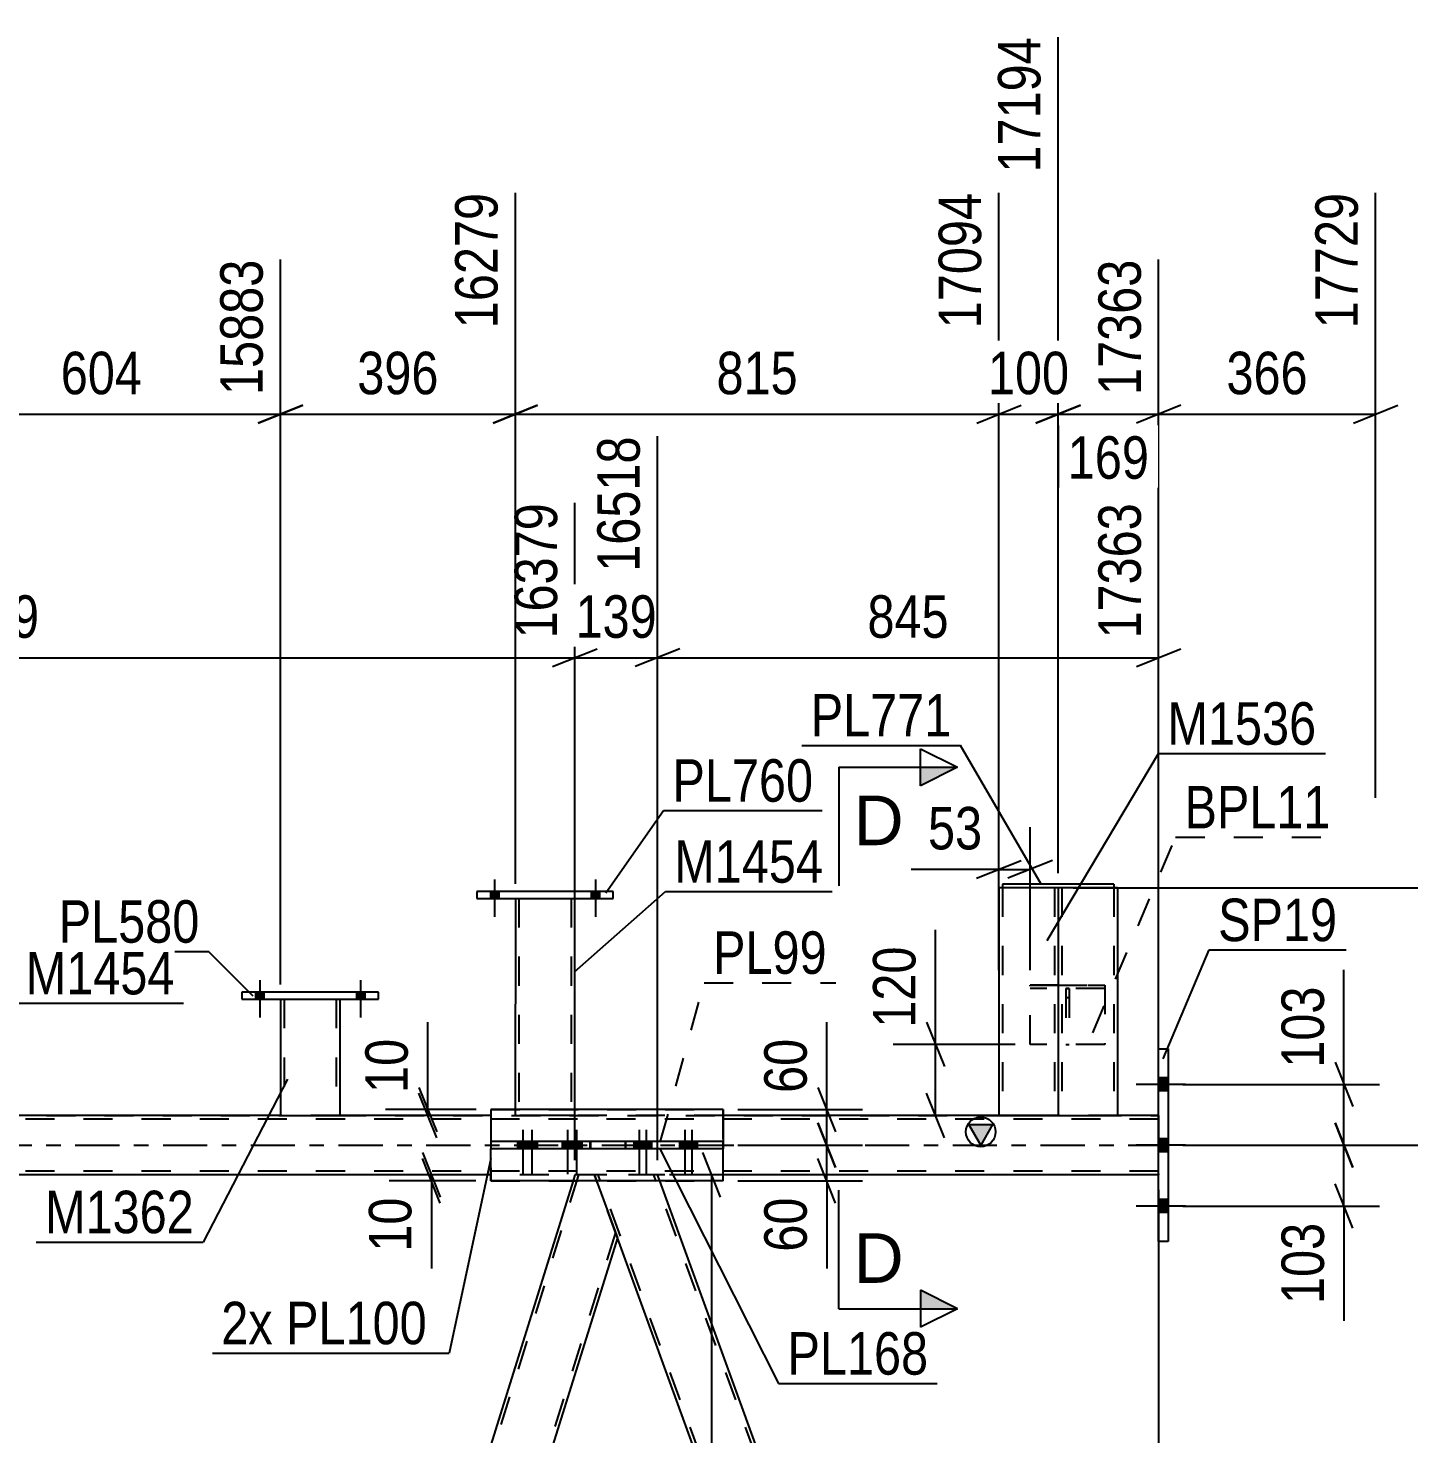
# Model space of a CAD drawing. Header units: millimetres. Extents: x -49 to 792, y -420 to 174.
# Drawn here: x 618.3 to 711.4, y -19.5 to 75.3 of the extents above; entities that cross this region are included whole.
import ezdxf

# ---------------------------------------------------------------- set-up
doc = ezdxf.new("R2010")
doc.units = ezdxf.units.MM
doc.linetypes.add('DXK_LINE_DOT2', pattern=[3.9198, 1.9599, -1.9599])
doc.linetypes.add('DXK_LINE_DOT3', pattern=[5.9187, 2.979, -0.9799, 0.9799, -0.9799])
doc.styles.add('Arial', font='ARIAL.TTF', dxfattribs={"height": 0.2})
doc.styles.add('Arial Narrow', font='ARIALN.TTF', dxfattribs={"height": 0.2})

# ---------------------------------------------------------------- blocks, each defined once
blk = doc.blocks.new('Bolt-122570535-5294 - 5158')
at = {"linetype": 'Continuous'}
for points in [[(633.627, 9.843), (634.187, 9.843), (634.187, 10.323), (633.627, 10.323)], [(633.627, 9.843), (634.187, 9.843), (634.187, 10.323), (633.627, 10.323)], [(640.427, 9.843), (640.987, 9.843), (640.987, 10.323), (640.427, 10.323)], [(640.427, 9.843), (640.987, 9.843), (640.987, 10.323), (640.427, 10.323)]]:
    blk.add_hatch(color=1, dxfattribs=at).paths.add_polyline_path(points)
at = {"color": 1, "linetype": 'Continuous'}
for p, q in [((633.907, 11.123), (633.907, 8.603)), ((633.907, 11.123), (633.907, 8.603)), ((640.707, 11.123), (640.707, 8.603)), ((640.707, 11.123), (640.707, 8.603)), ((633.627, 10.323), (633.627, 9.843)), ((633.627, 10.323), (633.627, 9.843)), ((634.187, 10.323), (634.187, 9.843)), ((634.187, 10.323), (634.187, 9.843)), ((640.427, 10.323), (640.427, 9.843)), ((640.427, 10.323), (640.427, 9.843)), ((640.987, 10.323), (640.987, 9.843)), ((640.987, 10.323), (640.987, 9.843))]:
    blk.add_line(p, q, dxfattribs=at)
blk = doc.blocks.new('Part-122570535-5587 - 5158')
at = {"color": 7, "linetype": 'DXK_LINE_DOT2'}
for p, q in [((649.495, 2.4), (649.495, -2.4)), ((649.495, 2.4), (665.15, 2.4)), ((665.15, 2.4), (665.15, -2.4)), ((649.495, -2.4), (665.15, -2.4))]:
    blk.add_line(p, q, dxfattribs=at)
blk = doc.blocks.new('Part-122570535-5224 - 5158')
at = {"color": 7, "linetype": 'DXK_LINE_DOT2'}
for p, q in [((660.737, -2), (656.48, -2)), ((658.027, -6.251), (656.48, -2)), ((701.14, -124), (656.735, -2)), ((704.886, -124), (660.481, -2)), ((660.882, -2.4), (660.737, -2))]:
    blk.add_line(p, q, dxfattribs=at)
at = {"color": 2, "linetype": 'Continuous'}
for p, q in [((705.141, -124), (660.882, -2.4)), ((700.884, -124), (658.027, -6.251))]:
    blk.add_line(p, q, dxfattribs=at)
blk = doc.blocks.new('Part-122570535-5422 - 5158')
at = {"color": 7, "linetype": 'DXK_LINE_DOT2'}
for p, q in [((665.15, 0.24), (649.495, 0.24)), ((649.495, 0.24), (649.495, -0.24)), ((656.209, 0.24), (656.209, -0.24)), ((658.579, -0.24), (658.579, 0.24)), ((665.15, 0.24), (665.15, -0.24)), ((665.15, -0.24), (649.495, -0.24))]:
    blk.add_line(p, q, dxfattribs=at)
blk = doc.blocks.new('Part-122570535-5282 - 5158')
at = {"color": 2, "linetype": 'Continuous'}
for p, q in [((694.537, -6.5), (694.537, 6.5)), ((694.537, 6.5), (695.177, 6.5)), ((695.177, 6.5), (695.177, -6.5)), ((695.177, -6.5), (694.537, -6.5))]:
    blk.add_line(p, q, dxfattribs=at)
blk = doc.blocks.new('Part-122570535-5318 - 5158')
at = {"color": 7, "linetype": 'DXK_LINE_DOT2'}
for p, q in [((655.413, -2), (618.595, -120.122)), ((655.162, -2), (655.037, -2.4)), ((656.48, -2), (655.162, -2)), ((656.48, -2), (656.625, -2.4)), ((657.892, -5.878), (621.073, -124))]:
    blk.add_line(p, q, dxfattribs=at)
at = {"color": 2, "linetype": 'Continuous'}
for p, q in [((655.037, -2.4), (618.879, -118.404)), ((656.625, -2.4), (658.027, -6.251)), ((658.027, -6.251), (623.069, -118.404))]:
    blk.add_line(p, q, dxfattribs=at)
blk = doc.blocks.new('Part-122570535-5368 - 5158')
at = {"linetype": 'Continuous'}
blk.add_hatch(color=2, dxfattribs=at).paths.add_polyline_path([(682.537, 0), (681.737, 1.4), (683.337, 1.4)])
at = {"color": 7, "linetype": 'DXK_LINE_DOT2'}
for p, q in [((51.151, 2), (694.537, 2)), ((639.307, 2), (635.307, 2)), ((665.158, 2), (649.489, 2)), ((687.758, 2), (687.278, 2)), ((691.761, 2), (687.761, 2)), ((694.537, 2), (694.537, -2)), ((694.537, 1.76), (0, 1.76)), ((694.537, -1.76), (0, -1.76)), ((665.158, -2), (144.357, -2))]:
    blk.add_line(p, q, dxfattribs=at)
at = {"color": 2, "linetype": 'Continuous'}
for p, q in [((635.307, 2), (615.143, 2)), ((649.489, 2), (639.307, 2)), ((687.278, 2), (665.158, 2)), ((687.761, 2), (687.758, 2)), ((694.537, 2), (691.761, 2)), ((682.537, 0), (681.737, 1.4)), ((681.737, 1.4), (683.337, 1.4)), ((683.337, 1.4), (682.537, 0)), ((649.489, -2), (578.797, -2)), ((694.537, -2), (665.158, -2))]:
    blk.add_line(p, q, dxfattribs=at)
at = {"color": 7, "linetype": 'DXK_LINE_DOT3'}
blk.add_line((0, 0), (694.537, 0), dxfattribs=at)
at = {"color": 2, "linetype": 'Continuous'}
blk.add_circle((682.537, 0.9), 1, dxfattribs=at)
blk = doc.blocks.new('Part-122570535-5782 - 5158')
at = {"color": 2, "linetype": 'Continuous'}
for p, q in [((648.547, 17.12), (648.547, 16.64)), ((657.747, 17.117), (648.547, 17.12)), ((657.747, 16.637), (657.747, 17.117)), ((648.547, 16.64), (657.747, 16.637))]:
    blk.add_line(p, q, dxfattribs=at)
blk = doc.blocks.new('Part-122570535-5443 - 5158')
at = {"color": 2, "linetype": 'Continuous'}
for p, q in [((665.158, 2.4), (649.489, 2.4)), ((649.489, 2.4), (649.489, 0.24)), ((665.158, 2.4), (665.158, 0.24)), ((649.489, -2.4), (649.489, -0.24)), ((665.158, -2.4), (665.158, -0.24)), ((665.158, -2.4), (649.489, -2.4))]:
    blk.add_line(p, q, dxfattribs=at)
at = {"color": 7, "linetype": 'DXK_LINE_DOT2'}
for p, q in [((649.489, 0.24), (649.489, -0.24)), ((665.158, 0.24), (665.158, -0.24))]:
    blk.add_line(p, q, dxfattribs=at)
blk = doc.blocks.new('Part-122570535-5448 - 5158')
at = {"color": 2, "linetype": 'Continuous'}
for p, q in [((665.158, 0.24), (649.489, 0.24)), ((649.489, 0.24), (649.489, -0.24)), ((656.198, -0.24), (656.198, 0.24)), ((658.591, -0.24), (658.591, 0.24)), ((665.158, -0.24), (665.158, 0.24)), ((665.158, -0.24), (649.489, -0.24))]:
    blk.add_line(p, q, dxfattribs=at)
blk = doc.blocks.new('Part-122570535-5464 - 5158')
at = {"color": 2, "linetype": 'Continuous'}
for p, q in [((683.762, 17.359), (683.758, 2.001)), ((687.688, 17.358), (683.762, 17.359)), ((687.762, 17.358), (687.758, 2)), ((683.758, 2.001), (687.758, 2))]:
    blk.add_line(p, q, dxfattribs=at)
at = {"color": 7, "linetype": 'DXK_LINE_DOT2'}
for p, q in [((684.002, 17.359), (683.998, 2.001)), ((687.504, 17.358), (687.522, 17.358)), ((687.522, 17.358), (687.518, 2)), ((687.726, 17.358), (687.688, 17.358)), ((687.726, 17.358), (687.688, 17.358)), ((687.762, 17.358), (687.726, 17.358)), ((687.726, 17.358), (687.762, 17.358)), ((687.5, 2), (687.462, 2)), ((687.5, 2), (687.462, 2)), ((687.518, 2), (687.5, 2)), ((687.5, 2), (687.518, 2))]:
    blk.add_line(p, q, dxfattribs=at)
blk = doc.blocks.new('Bolt-122570535-5499 - 5158')
at = {"linetype": 'Continuous'}
for points in [[(694.537, 4.54), (694.537, 3.66), (695.177, 3.66), (695.177, 4.54)], [(694.537, 4.54), (694.537, 3.66), (695.177, 3.66), (695.177, 4.54)], [(694.537, 4.54), (694.537, 3.66), (695.177, 3.66), (695.177, 4.54)], [(694.537, 0.44), (694.537, -0.44), (695.177, -0.44), (695.177, 0.44)], [(694.537, 0.44), (694.537, -0.44), (695.177, -0.44), (695.177, 0.44)], [(694.537, -3.66), (694.537, -4.54), (695.177, -4.54), (695.177, -3.66)], [(694.537, -3.66), (694.537, -4.54), (695.177, -4.54), (695.177, -3.66)], [(694.537, -3.66), (694.537, -4.54), (695.177, -4.54), (695.177, -3.66)]]:
    blk.add_hatch(color=1, dxfattribs=at).paths.add_polyline_path(points)
at = {"color": 1, "linetype": 'Continuous'}
for p, q in [((696.337, 4.1), (693.017, 4.1)), ((696.337, 4.1), (693.017, 4.1)), ((696.337, 4.1), (693.017, 4.1)), ((695.177, 4.54), (694.537, 4.54)), ((695.177, 4.54), (694.537, 4.54)), ((695.177, 4.54), (694.537, 4.54)), ((695.177, 3.66), (694.537, 3.66)), ((695.177, 3.66), (694.537, 3.66)), ((695.177, 3.66), (694.537, 3.66)), ((695.177, 0.44), (694.537, 0.44)), ((695.177, 0.44), (694.537, 0.44)), ((696.337, 0), (693.017, 0)), ((696.337, 0), (693.017, 0)), ((695.177, -0.44), (694.537, -0.44)), ((695.177, -0.44), (694.537, -0.44)), ((695.177, -3.66), (694.537, -3.66)), ((695.177, -3.66), (694.537, -3.66)), ((695.177, -3.66), (694.537, -3.66)), ((696.337, -4.1), (693.017, -4.1)), ((696.337, -4.1), (693.017, -4.1)), ((696.337, -4.1), (693.017, -4.1)), ((695.177, -4.54), (694.537, -4.54)), ((695.177, -4.54), (694.537, -4.54)), ((695.177, -4.54), (694.537, -4.54))]:
    blk.add_line(p, q, dxfattribs=at)
blk = doc.blocks.new('Part-122570535-5518 - 5158')
at = {"color": 2, "linetype": 'Continuous'}
for p, q in [((635.307, 9.843), (635.307, 2)), ((639.307, 9.843), (639.307, 2)), ((635.307, 2), (639.307, 2))]:
    blk.add_line(p, q, dxfattribs=at)
at = {"color": 7, "linetype": 'DXK_LINE_DOT2'}
for p, q in [((635.307, 9.843), (639.307, 9.843)), ((635.547, 9.843), (635.547, 2)), ((639.067, 9.843), (639.067, 2)), ((639.01, 2), (639.048, 2)), ((639.01, 2), (639.048, 2)), ((639.048, 2), (639.067, 2)), ((639.048, 2), (639.067, 2))]:
    blk.add_line(p, q, dxfattribs=at)
blk = doc.blocks.new('Part-122570535-5523 - 5158')
at = {"color": 2, "linetype": 'Continuous'}
for p, q in [((632.707, 10.323), (632.707, 9.843)), ((641.907, 10.323), (632.707, 10.323)), ((632.707, 9.843), (641.907, 9.843)), ((641.907, 9.843), (641.907, 10.323))]:
    blk.add_line(p, q, dxfattribs=at)
blk = doc.blocks.new('Bolt-122570535-5560 - 5158')
at = {"linetype": 'Continuous'}
for points in [[(649.467, 16.639), (650.027, 16.639), (650.027, 17.119), (649.467, 17.119)], [(649.467, 16.639), (650.027, 16.639), (650.027, 17.119), (649.467, 17.119)], [(656.267, 16.637), (656.827, 16.637), (656.827, 17.117), (656.267, 17.117)], [(656.267, 16.637), (656.827, 16.637), (656.827, 17.117), (656.267, 17.117)]]:
    blk.add_hatch(color=1, dxfattribs=at).paths.add_polyline_path(points)
at = {"color": 1, "linetype": 'Continuous'}
for p, q in [((649.467, 17.119), (649.467, 16.639)), ((649.467, 17.119), (649.467, 16.639)), ((649.748, 17.919), (649.747, 15.399)), ((649.748, 17.919), (649.747, 15.399)), ((650.027, 17.119), (650.027, 16.639)), ((650.027, 17.119), (650.027, 16.639)), ((656.267, 17.117), (656.267, 16.637)), ((656.267, 17.117), (656.267, 16.637)), ((656.548, 17.917), (656.547, 15.397)), ((656.548, 17.917), (656.547, 15.397)), ((656.827, 17.117), (656.827, 16.637)), ((656.827, 17.117), (656.827, 16.637))]:
    blk.add_line(p, q, dxfattribs=at)
blk = doc.blocks.new('Bolt-122570535-5582 - 5158')
at = {"color": 1, "linetype": 'DXK_LINE_DOT2'}
for p, q in [((651.659, 1.04), (651.659, -1.96)), ((652.261, 1.04), (652.261, -1.96)), ((654.675, 1.04), (654.675, -1.96)), ((655.277, 1.04), (655.277, -1.96)), ((651.299, 0.24), (651.299, -0.24)), ((651.901, 0.24), (651.901, -0.24)), ((652.019, 0.24), (652.019, -0.24)), ((652.621, 0.24), (652.621, -0.24)), ((654.315, 0.24), (654.315, -0.24)), ((654.917, 0.24), (654.917, -0.24)), ((655.035, 0.24), (655.035, -0.24)), ((655.637, 0.24), (655.637, -0.24))]:
    blk.add_line(p, q, dxfattribs=at)
blk = doc.blocks.new('Bolt-122570535-5605 - 5158')
at = {"color": 1, "linetype": 'DXK_LINE_DOT2'}
for p, q in [((659.496, 1.04), (659.496, -1.96)), ((659.959, 1.04), (659.959, -1.96)), ((662.588, 1.04), (662.588, -1.96)), ((663.051, 1.04), (663.051, -1.96)), ((659.136, 0.24), (659.136, -0.24)), ((659.599, 0.24), (659.599, -0.24)), ((659.856, 0.24), (659.856, -0.24)), ((660.319, 0.24), (660.319, -0.24)), ((662.228, 0.24), (662.228, -0.24)), ((662.691, 0.24), (662.691, -0.24)), ((662.948, 0.24), (662.948, -0.24)), ((663.411, 0.24), (663.411, -0.24))]:
    blk.add_line(p, q, dxfattribs=at)
blk = doc.blocks.new('Bolt-122570535-5638 - 5158')
at = {"linetype": 'Continuous'}
for points in [[(659.859, 0.24), (659.139, 0.24), (659.139, -0.24), (659.859, -0.24)], [(660.326, 0.24), (659.606, 0.24), (659.606, -0.24), (660.326, -0.24)], [(662.949, 0.24), (662.229, 0.24), (662.229, -0.24), (662.949, -0.24)], [(663.416, 0.24), (662.696, 0.24), (662.696, -0.24), (663.416, -0.24)]]:
    blk.add_hatch(color=1, dxfattribs=at).paths.add_polyline_path(points)
at = {"color": 1, "linetype": 'Continuous'}
for p, q in [((659.499, 1.04), (659.499, -1.96)), ((659.966, 1.04), (659.966, -1.96)), ((662.589, 1.04), (662.589, -1.96)), ((663.056, 1.04), (663.056, -1.96)), ((659.139, 0.24), (659.139, -0.24)), ((659.606, 0.24), (659.606, -0.24)), ((659.859, 0.24), (659.859, -0.24)), ((660.326, 0.24), (660.326, -0.24)), ((662.229, 0.24), (662.229, -0.24)), ((662.696, 0.24), (662.696, -0.24)), ((662.949, 0.24), (662.949, -0.24)), ((663.416, 0.24), (663.416, -0.24))]:
    blk.add_line(p, q, dxfattribs=at)
blk = doc.blocks.new('Bolt-122570535-5639 - 5158')
at = {"linetype": 'Continuous'}
for points in [[(652.015, 0.24), (651.295, 0.24), (651.295, -0.24), (652.015, -0.24)], [(652.622, 0.24), (651.902, 0.24), (651.902, -0.24), (652.622, -0.24)], [(655.028, 0.24), (654.308, 0.24), (654.308, -0.24), (655.028, -0.24)], [(655.635, 0.24), (654.915, 0.24), (654.915, -0.24), (655.635, -0.24)]]:
    blk.add_hatch(color=1, dxfattribs=at).paths.add_polyline_path(points)
at = {"color": 1, "linetype": 'Continuous'}
for p, q in [((651.655, 1.04), (651.655, -1.96)), ((652.262, 1.04), (652.262, -1.96)), ((654.668, 1.04), (654.668, -1.96)), ((655.275, 1.04), (655.275, -1.96)), ((651.295, 0.24), (651.295, -0.24)), ((651.902, 0.24), (651.902, -0.24)), ((652.015, 0.24), (652.015, -0.24)), ((652.622, 0.24), (652.622, -0.24)), ((654.308, 0.24), (654.308, -0.24)), ((654.915, 0.24), (654.915, -0.24)), ((655.028, 0.24), (655.028, -0.24)), ((655.635, 0.24), (655.635, -0.24))]:
    blk.add_line(p, q, dxfattribs=at)
blk = doc.blocks.new('Part-122570535-5777 - 5158')
at = {"color": 2, "linetype": 'Continuous'}
for p, q in [((651.147, 16.639), (651.143, 2.4)), ((655.147, 16.637), (655.143, 2.4))]:
    blk.add_line(p, q, dxfattribs=at)
at = {"color": 7, "linetype": 'DXK_LINE_DOT2'}
for p, q in [((651.147, 16.639), (655.147, 16.637)), ((651.387, 16.639), (651.383, 2)), ((654.907, 16.638), (654.903, 1.999)), ((651.143, 2.4), (651.143, 2)), ((655.143, 1.999), (651.143, 2)), ((655.143, 2.4), (655.143, 1.999))]:
    blk.add_line(p, q, dxfattribs=at)
blk = doc.blocks.new('Part-122570535-5801 - 5158')
at = {"color": 2, "linetype": 'Continuous'}
for p, q in [((684.003, 17.599), (684.002, 17.359)), ((691.524, 17.597), (684.003, 17.599)), ((687.836, 17.358), (687.688, 17.358)), ((691.524, 17.597), (691.524, 17.358))]:
    blk.add_line(p, q, dxfattribs=at)
at = {"color": 7, "linetype": 'DXK_LINE_DOT2'}
for p, q in [((687.688, 17.358), (684.002, 17.359)), ((691.524, 17.357), (687.836, 17.358)), ((691.524, 17.357), (691.524, 17.358)), ((691.524, 17.358), (691.524, 17.357))]:
    blk.add_line(p, q, dxfattribs=at)
blk = doc.blocks.new('Part-122570535-5806 - 5158')
at = {"color": 7, "linetype": 'DXK_LINE_DOT2'}
for p, q in [((687.76, 10.8), (685.867, 10.8)), ((685.867, 6.8), (685.867, 10.8)), ((685.867, 10.8), (690.907, 10.8)), ((690.907, 10.56), (685.867, 10.56)), ((690.907, 10.56), (685.867, 10.56)), ((687.761, 10.8), (690.907, 10.8)), ((690.907, 10.8), (690.907, 6.8)), ((690.907, 6.8), (685.867, 6.8))]:
    blk.add_line(p, q, dxfattribs=at)
at = {"color": 2, "linetype": 'Continuous'}
for p, q in [((687.761, 10.8), (687.76, 10.8)), ((687.761, 6.8), (687.759, 6.8))]:
    blk.add_line(p, q, dxfattribs=at)
blk = doc.blocks.new('Part-122570535-5809 - 5158')
at = {"color": 7, "linetype": 'DXK_LINE_DOT2'}
for p, q in [((688.266, 10.56), (688.506, 10.56)), ((688.266, 10.56), (688.266, 6.8)), ((688.506, 10.56), (688.266, 10.56)), ((688.506, 10.56), (688.506, 6.8)), ((688.266, 9.96), (688.506, 9.96)), ((688.266, 6.8), (688.506, 6.8))]:
    blk.add_line(p, q, dxfattribs=at)
blk = doc.blocks.new('Part-122570535-11719 - 5158')
at = {"color": 2, "linetype": 'Continuous'}
for p, q in [((687.761, 17.358), (687.761, 1.999)), ((691.761, 17.358), (687.836, 17.358)), ((691.761, 17.358), (691.761, 1.999)), ((687.761, 1.999), (691.761, 1.999))]:
    blk.add_line(p, q, dxfattribs=at)
at = {"color": 7, "linetype": 'DXK_LINE_DOT2'}
for p, q in [((687.798, 17.358), (687.761, 17.358)), ((687.761, 17.358), (687.798, 17.358)), ((687.836, 17.358), (687.798, 17.358)), ((687.798, 17.358), (687.836, 17.358)), ((688.001, 17.358), (688.001, 1.999)), ((691.503, 17.358), (691.521, 17.358)), ((691.521, 17.358), (691.521, 1.999)), ((691.503, 1.999), (691.465, 1.999)), ((691.503, 1.999), (691.465, 1.999)), ((691.521, 1.999), (691.503, 1.999)), ((691.503, 1.999), (691.521, 1.999))]:
    blk.add_line(p, q, dxfattribs=at)
blk = doc.blocks.new('StraightDimension-122570535-6577 - 5158')
at = {"color": 7, "linetype": 'Continuous'}
for p, q in [((575.602, -1), (575.602, 47.815)), ((655.162, -1), (655.162, 43.315)), ((577.102, 33.474), (574.102, 32.274)), ((653.662, 32.274), (656.662, 33.474)), ((575.602, 32.874), (655.162, 32.874))]:
    blk.add_line(p, q, dxfattribs=at)
at = {"color": 0}
blk.add_wipeout([(619.638, 33.624), (619.638, 37.824), (611.126, 37.824), (611.126, 33.624)], dxfattribs=at)
at = {"color": 3, "style": 'Arial Narrow'}
blk.add_text('1989', height=2.8633, dxfattribs=at).set_placement((611.726, 34.224))
at = {"color": 0, "linetype": 'Continuous'}
blk.add_wipeout([(654.562, 43.915), (650.362, 43.915), (650.362, 33.574), (654.562, 33.574)], dxfattribs=at)
at = {"color": 3, "linetype": 'Continuous', "style": 'Arial Narrow'}
blk.add_text('16379', height=2.8633, rotation=90.00021, dxfattribs=at).set_placement((653.962, 34.174))
blk = doc.blocks.new('StraightDimension-122570535-6371 - 5158')
at = {"color": 7, "linetype": 'Continuous'}
blk.add_line((688.762, 17.358), (758.667, 17.358), dxfattribs=at)
blk = doc.blocks.new('StraightDimension-122570535-39156 - 5158')
at = {"color": 7, "linetype": 'Continuous'}
for p, q in [((709.17, 23.417), (709.17, 64.239)), ((694.537, 3), (694.537, 59.739)), ((696.037, 49.899), (693.037, 48.699)), ((707.67, 48.699), (710.67, 49.899)), ((694.537, 49.299), (709.17, 49.299))]:
    blk.add_line(p, q, dxfattribs=at)
at = {"color": 0}
blk.add_wipeout([(705.195, 50.049), (705.195, 54.249), (698.511, 54.249), (698.511, 50.049)], dxfattribs=at)
at = {"color": 3, "style": 'Arial Narrow'}
blk.add_text('366', height=2.8633, dxfattribs=at).set_placement((699.111, 50.649))
at = {"color": 0, "linetype": 'Continuous'}
blk.add_wipeout([(708.57, 64.839), (704.37, 64.839), (704.37, 54.499), (708.57, 54.499)], dxfattribs=at)
at = {"color": 3, "linetype": 'Continuous', "style": 'Arial Narrow'}
blk.add_text('17729', height=2.8633, rotation=90.00021, dxfattribs=at).set_placement((707.97, 55.099))
blk = doc.blocks.new('StraightDimension-122570535-39157 - 5158')
at = {"color": 7, "linetype": 'Continuous'}
for p, q in [((687.763, 18.358), (687.763, 74.739)), ((694.537, 3), (694.537, 59.739)), ((686.263, 48.699), (689.263, 49.899)), ((696.037, 49.899), (693.037, 48.699)), ((687.763, 49.299), (694.537, 49.299))]:
    blk.add_line(p, q, dxfattribs=at)
at = {"color": 0, "linetype": 'Continuous'}
blk.add_wipeout([(693.937, 60.339), (689.737, 60.339), (689.737, 49.999), (693.937, 49.999)], dxfattribs=at)
at = {"color": 0}
blk.add_wipeout([(694.492, 44.349), (694.492, 48.549), (687.808, 48.549), (687.808, 44.349)], dxfattribs=at)
at = {"color": 3, "linetype": 'Continuous', "style": 'Arial Narrow'}
blk.add_text('17363', height=2.8633, rotation=90.00021, dxfattribs=at).set_placement((693.337, 50.599))
at = {"color": 3, "style": 'Arial Narrow'}
blk.add_text('169', height=2.8633, dxfattribs=at).set_placement((688.408, 44.949))
blk = doc.blocks.new('StraightDimension-122570535-6270 - 5158')
at = {"color": 7, "linetype": 'Continuous'}
for p, q in [((644.883, -0.5), (646.083, -3.5)), ((646.083, -3.9), (644.883, -0.9)), ((648.489, -2), (642.633, -2)), ((648.489, -2.4), (642.633, -2.4)), ((645.483, -2.4), (645.483, -2)), ((645.483, -2.4), (645.483, -8.306)), ((645.483, -2.4), (645.483, -8.306))]:
    blk.add_line(p, q, dxfattribs=at)
at = {"color": 0}
blk.add_wipeout([(644.733, -2.925), (640.533, -2.925), (640.533, -7.781), (644.733, -7.781)], dxfattribs=at)
at = {"color": 3, "style": 'Arial Narrow'}
blk.add_text('10', height=2.8633, rotation=90.00021, dxfattribs=at).set_placement((644.133, -7.181))
blk = doc.blocks.new('StraightDimension-122570535-6304 - 5158')
at = {"color": 7, "linetype": 'Continuous'}
for p, q in [((671.551, 1.5), (672.751, -1.5)), ((666.158, 0), (674.551, 0)), ((672.751, -3.9), (671.551, -0.9)), ((672.151, -2.4), (672.151, 0)), ((666.158, -2.4), (674.551, -2.4)), ((672.151, -2.4), (672.151, -8.306)), ((672.151, -2.4), (672.151, -8.306))]:
    blk.add_line(p, q, dxfattribs=at)
at = {"color": 0}
blk.add_wipeout([(671.401, -2.925), (667.201, -2.925), (667.201, -7.781), (671.401, -7.781)], dxfattribs=at)
at = {"color": 3, "style": 'Arial Narrow'}
blk.add_text('60', height=2.8633, rotation=90.00021, dxfattribs=at).set_placement((670.801, -7.181))
blk = doc.blocks.new('StraightDimension-122570535-34510 - 5158')
at = {"color": 7, "linetype": 'Continuous'}
for p, q in [((683.76, 11.801), (683.76, 21.45)), ((685.867, 11.8), (685.867, 21.45)), ((682.26, 18), (685.26, 19.2)), ((687.367, 19.2), (684.367, 18)), ((683.76, 18.6), (677.854, 18.6)), ((683.76, 18.6), (677.854, 18.6)), ((683.76, 18.6), (685.867, 18.6))]:
    blk.add_line(p, q, dxfattribs=at)
at = {"color": 0}
blk.add_wipeout([(683.235, 19.35), (683.235, 23.55), (678.379, 23.55), (678.379, 19.35)], dxfattribs=at)
at = {"color": 3, "style": 'Arial Narrow'}
blk.add_text('53', height=2.8633, dxfattribs=at).set_placement((678.979, 19.95))
blk = doc.blocks.new('StraightDimension-122570535-6794 - 5158')
at = {"color": 7, "linetype": 'Continuous'}
for p, q in [((664.993, -3.5), (663.793, -0.5)), ((671.674, -2), (661.543, -2)), ((664.393, -124), (664.393, -2))]:
    blk.add_line(p, q, dxfattribs=at)
blk = doc.blocks.new('StraightDimension-122570535-6596 - 5158')
at = {"color": 7, "linetype": 'Continuous'}
for p, q in [((660.737, -1), (660.737, 47.815)), ((655.162, -1), (655.162, 43.315)), ((653.662, 32.274), (656.662, 33.474)), ((662.237, 33.474), (659.237, 32.274)), ((655.162, 32.874), (660.737, 32.874))]:
    blk.add_line(p, q, dxfattribs=at)
at = {"color": 0}
blk.add_wipeout([(661.292, 33.624), (661.292, 37.824), (654.607, 37.824), (654.607, 33.624)], dxfattribs=at)
at = {"color": 3, "style": 'Arial Narrow'}
blk.add_text('139', height=2.8633, dxfattribs=at).set_placement((655.207, 34.224))
at = {"color": 0, "linetype": 'Continuous'}
blk.add_wipeout([(660.137, 48.415), (655.937, 48.415), (655.937, 38.074), (660.137, 38.074)], dxfattribs=at)
at = {"color": 3, "linetype": 'Continuous', "style": 'Arial Narrow'}
blk.add_text('16518', height=2.8633, rotation=90.00021, dxfattribs=at).set_placement((659.537, 38.674))
blk = doc.blocks.new('StraightDimension-122570535-6727 - 5158')
at = {"color": 7, "linetype": 'Continuous'}
for p, q in [((707.036, 4.1), (707.036, 11.834)), ((707.036, 4.1), (707.036, 11.834)), ((706.436, 5.6), (707.636, 2.6)), ((696.177, 4.1), (709.436, 4.1)), ((707.036, 0), (707.036, 4.1)), ((707.636, -1.5), (706.436, 1.5)), ((696.177, 0), (709.436, 0))]:
    blk.add_line(p, q, dxfattribs=at)
at = {"color": 0}
blk.add_wipeout([(706.286, 11.309), (702.086, 11.309), (702.086, 4.625), (706.286, 4.625)], dxfattribs=at)
at = {"color": 3, "style": 'Arial Narrow'}
blk.add_text('103', height=2.8633, rotation=90.00021, dxfattribs=at).set_placement((705.686, 5.225))
blk = doc.blocks.new('StraightDimension-122570535-34479 - 5158')
at = {"color": 7, "linetype": 'Continuous'}
for p, q in [((679.484, 6.8), (679.484, 14.534)), ((679.484, 6.8), (679.484, 14.534)), ((678.884, 8.3), (680.084, 5.3)), ((684.867, 6.8), (676.634, 6.8)), ((679.484, 2), (679.484, 6.8)), ((680.084, 0.5), (678.884, 3.5)), ((685.515, 2), (676.634, 2))]:
    blk.add_line(p, q, dxfattribs=at)
at = {"color": 0}
blk.add_wipeout([(678.734, 14.009), (674.534, 14.009), (674.534, 7.325), (678.734, 7.325)], dxfattribs=at)
at = {"color": 3, "style": 'Arial Narrow'}
blk.add_text('120', height=2.8633, rotation=90.00021, dxfattribs=at).set_placement((678.134, 7.925))
blk = doc.blocks.new('StraightDimension-122570535-6615 - 5158')
at = {"color": 7, "linetype": 'Continuous'}
for p, q in [((660.737, -1), (660.737, 47.815)), ((694.537, 3), (694.537, 43.315)), ((662.237, 33.474), (659.237, 32.274)), ((693.037, 32.274), (696.037, 33.474)), ((660.737, 32.874), (694.537, 32.874))]:
    blk.add_line(p, q, dxfattribs=at)
at = {"color": 0}
blk.add_wipeout([(680.979, 33.624), (680.979, 37.824), (674.295, 37.824), (674.295, 33.624)], dxfattribs=at)
at = {"color": 3, "style": 'Arial Narrow'}
blk.add_text('845', height=2.8633, dxfattribs=at).set_placement((674.895, 34.224))
at = {"color": 0, "linetype": 'Continuous'}
blk.add_wipeout([(693.937, 43.915), (689.737, 43.915), (689.737, 33.574), (693.937, 33.574)], dxfattribs=at)
at = {"color": 3, "linetype": 'Continuous', "style": 'Arial Narrow'}
blk.add_text('17363', height=2.8633, rotation=90.00021, dxfattribs=at).set_placement((693.337, 34.174))
blk = doc.blocks.new('StraightDimension-122570535-39159 - 5158')
at = {"color": 7, "linetype": 'Continuous'}
for p, q in [((651.147, 17.639), (651.147, 64.239)), ((683.762, 18.359), (683.762, 64.239)), ((652.647, 49.899), (649.647, 48.699)), ((682.262, 48.699), (685.262, 49.899)), ((651.147, 49.299), (683.762, 49.299))]:
    blk.add_line(p, q, dxfattribs=at)
at = {"color": 0, "linetype": 'Continuous'}
blk.add_wipeout([(683.162, 64.839), (678.962, 64.839), (678.962, 54.499), (683.162, 54.499)], dxfattribs=at)
at = {"color": 0}
blk.add_wipeout([(670.797, 50.049), (670.797, 54.249), (664.113, 54.249), (664.113, 50.049)], dxfattribs=at)
at = {"color": 3, "linetype": 'Continuous', "style": 'Arial Narrow'}
blk.add_text('17094', height=2.8633, rotation=90.00021, dxfattribs=at).set_placement((682.562, 55.099))
at = {"color": 3, "style": 'Arial Narrow'}
blk.add_text('815', height=2.8633, dxfattribs=at).set_placement((664.713, 50.649))
blk = doc.blocks.new('StraightDimension-122570535-6719 - 5158')
at = {"color": 7, "linetype": 'Continuous'}
for p, q in [((706.436, 1.5), (707.636, -1.5)), ((696.177, 0), (709.436, 0)), ((707.036, -4.1), (707.036, 0)), ((707.636, -5.6), (706.436, -2.6)), ((696.177, -4.1), (709.436, -4.1)), ((707.036, -4.1), (707.036, -11.834)), ((707.036, -4.1), (707.036, -11.834))]:
    blk.add_line(p, q, dxfattribs=at)
at = {"color": 0}
blk.add_wipeout([(706.286, -4.625), (702.086, -4.625), (702.086, -11.309), (706.286, -11.309)], dxfattribs=at)
at = {"color": 3, "style": 'Arial Narrow'}
blk.add_text('103', height=2.8633, rotation=90.00021, dxfattribs=at).set_placement((705.686, -10.709))
blk = doc.blocks.new('StraightDimension-122570535-39158 - 5158')
at = {"color": 7, "linetype": 'Continuous'}
for p, q in [((687.763, 18.358), (687.763, 74.739)), ((683.762, 18.359), (683.762, 64.239)), ((682.262, 48.699), (685.262, 49.899)), ((689.263, 49.899), (686.263, 48.699)), ((683.762, 49.299), (687.763, 49.299))]:
    blk.add_line(p, q, dxfattribs=at)
at = {"color": 0, "linetype": 'Continuous'}
blk.add_wipeout([(687.163, 75.339), (682.963, 75.339), (682.963, 64.999), (687.163, 64.999)], dxfattribs=at)
at = {"color": 3, "linetype": 'Continuous', "style": 'Arial Narrow'}
blk.add_text('17194', height=2.8633, rotation=90.00021, dxfattribs=at).set_placement((686.563, 65.599))
at = {"color": 0}
blk.add_wipeout([(689.105, 50.049), (689.105, 54.249), (682.421, 54.249), (682.421, 50.049)], dxfattribs=at)
at = {"color": 3, "style": 'Arial Narrow'}
blk.add_text('100', height=2.8633, dxfattribs=at).set_placement((683.021, 50.649))
blk = doc.blocks.new('StraightDimension-122570535-6247 - 5158')
at = {"color": 7, "linetype": 'Continuous'}
for p, q in [((645.241, 2.4), (645.241, 8.306)), ((645.241, 2.4), (645.241, 8.306)), ((644.641, 3.9), (645.841, 0.9)), ((645.841, 0.5), (644.641, 3.5)), ((648.495, 2.4), (642.391, 2.4)), ((648.489, 2), (642.391, 2)), ((645.241, 2), (645.241, 2.4))]:
    blk.add_line(p, q, dxfattribs=at)
at = {"color": 0}
blk.add_wipeout([(644.491, 7.781), (640.291, 7.781), (640.291, 2.925), (644.491, 2.925)], dxfattribs=at)
at = {"color": 3, "style": 'Arial Narrow'}
blk.add_text('10', height=2.8633, rotation=90.00021, dxfattribs=at).set_placement((643.891, 3.525))
blk = doc.blocks.new('StraightDimension-122570535-6293 - 5158')
at = {"color": 7, "linetype": 'Continuous'}
for p, q in [((672.151, 2.4), (672.151, 8.306)), ((672.151, 2.4), (672.151, 8.306)), ((671.551, 3.9), (672.751, 0.9)), ((666.158, 2.4), (674.551, 2.4)), ((672.151, 0), (672.151, 2.4)), ((672.751, -1.5), (671.551, 1.5)), ((666.158, 0), (674.551, 0))]:
    blk.add_line(p, q, dxfattribs=at)
at = {"color": 0}
blk.add_wipeout([(671.401, 7.781), (667.201, 7.781), (667.201, 2.925), (671.401, 2.925)], dxfattribs=at)
at = {"color": 3, "style": 'Arial Narrow'}
blk.add_text('60', height=2.8633, rotation=90.00021, dxfattribs=at).set_placement((670.801, 3.525))
blk = doc.blocks.new('StraightDimension-122570535-39161 - 5158')
at = {"color": 7, "linetype": 'Continuous'}
for p, q in [((611.147, 17.626), (611.147, 59.739)), ((635.307, 10.843), (635.307, 59.739)), ((612.647, 49.899), (609.647, 48.699)), ((633.807, 48.699), (636.807, 49.899)), ((611.147, 49.299), (635.307, 49.299))]:
    blk.add_line(p, q, dxfattribs=at)
at = {"color": 0}
blk.add_wipeout([(626.569, 50.049), (626.569, 54.249), (619.885, 54.249), (619.885, 50.049)], dxfattribs=at)
at = {"color": 3, "style": 'Arial Narrow'}
blk.add_text('604', height=2.8633, dxfattribs=at).set_placement((620.485, 50.649))
at = {"color": 0, "linetype": 'Continuous'}
blk.add_wipeout([(634.707, 60.339), (630.507, 60.339), (630.507, 49.999), (634.707, 49.999)], dxfattribs=at)
at = {"color": 3, "linetype": 'Continuous', "style": 'Arial Narrow'}
blk.add_text('15883', height=2.8633, rotation=90.00021, dxfattribs=at).set_placement((634.107, 50.599))
blk = doc.blocks.new('StraightDimension-122570535-6986 - 5158')
at = {"color": 7, "linetype": 'Continuous'}
blk.add_line((694.537, -3), (694.537, -69.919), dxfattribs=at)
blk = doc.blocks.new('StraightDimension-122570535-7029 - 5158')
at = {"color": 7, "linetype": 'Continuous'}
blk.add_line((696.177, 0), (752.072, 0), dxfattribs=at)
blk = doc.blocks.new('StraightDimension-122570535-39160 - 5158')
at = {"color": 7, "linetype": 'Continuous'}
for p, q in [((651.147, 17.639), (651.147, 64.239)), ((635.307, 10.843), (635.307, 59.739)), ((636.807, 49.899), (633.807, 48.699)), ((649.647, 48.699), (652.647, 49.899)), ((635.307, 49.299), (651.147, 49.299))]:
    blk.add_line(p, q, dxfattribs=at)
at = {"color": 0}
blk.add_wipeout([(646.569, 50.049), (646.569, 54.249), (639.885, 54.249), (639.885, 50.049)], dxfattribs=at)
at = {"color": 3, "style": 'Arial Narrow'}
blk.add_text('396', height=2.8633, dxfattribs=at).set_placement((640.485, 50.649))
at = {"color": 0, "linetype": 'Continuous'}
blk.add_wipeout([(650.547, 64.839), (646.347, 64.839), (646.347, 54.499), (650.547, 54.499)], dxfattribs=at)
at = {"color": 3, "linetype": 'Continuous', "style": 'Arial Narrow'}
blk.add_text('16279', height=2.8633, rotation=90.00021, dxfattribs=at).set_placement((649.947, 55.099))
blk = doc.blocks.new('MarkSet-122570535-7195 - 5158')
at = {"color": 30, "linetype": 'Continuous'}
for p in [(649.494, -0.893), (630.71, -14.023)]:
    blk.add_line(p, (646.686, -14.023), dxfattribs=at)
at = {"color": 0}
for points in [[(634.782, -13.423), (634.782, -10.423), (631.31, -10.423), (631.31, -13.423)], [(645.186, -13.423), (645.186, -10.423), (635.682, -10.423), (635.682, -13.423)]]:
    blk.add_wipeout(points, dxfattribs=at)
for points in [[(634.782, -13.423), (634.782, -10.423), (631.31, -10.423), (631.31, -13.423)], [(645.186, -13.423), (645.186, -10.423), (635.682, -10.423), (635.682, -13.423)]]:
    blk.add_wipeout(points, dxfattribs=at)
at = {"color": 3, "style": 'Arial Narrow'}
for s, p in [('2x', (631.31, -13.423)), ('PL100', (635.682, -13.423))]:
    blk.add_text(s, height=2.8633, dxfattribs=at).set_placement(p)
blk = doc.blocks.new('Mark-122570535-5278 - 5158')
at = {"color": 30, "linetype": 'Continuous'}
for p, q in [((694.849, 5.836), (697.947, 13.166)), ((697.947, 13.166), (707.186, 13.166))]:
    blk.add_line(p, q, dxfattribs=at)
at = {"color": 0}
blk.add_wipeout([(706.586, 13.766), (706.586, 16.766), (698.547, 16.766), (698.547, 13.766)], dxfattribs=at)
blk.add_wipeout([(706.586, 13.766), (706.586, 16.766), (698.547, 16.766), (698.547, 13.766)], dxfattribs=at)
at = {"color": 3, "style": 'Arial Narrow'}
blk.add_text('SP19', height=2.8633, dxfattribs=at).set_placement((698.547, 13.766))
blk = doc.blocks.new('Mark-122570535-5460 - 5158')
at = {"color": 30, "linetype": 'Continuous'}
for p, q in [((687.02, 13.802), (694.529, 26.413)), ((694.529, 26.413), (705.781, 26.413))]:
    blk.add_line(p, q, dxfattribs=at)
at = {"color": 0}
blk.add_wipeout([(705.181, 27.013), (705.181, 30.013), (695.129, 30.013), (695.129, 27.013)], dxfattribs=at)
blk.add_wipeout([(705.181, 27.013), (705.181, 30.013), (695.129, 30.013), (695.129, 27.013)], dxfattribs=at)
at = {"color": 3, "style": 'Arial Narrow'}
blk.add_text('M1536', height=2.8633, dxfattribs=at).set_placement((695.129, 27.013))
blk = doc.blocks.new('Mark-122570535-5418 - 5158')
at = {"color": 30, "linetype": 'DXK_LINE_DOT2'}
for p, q in [((660.923, 0.199), (663.881, 10.958)), ((663.881, 10.958), (672.757, 10.958))]:
    blk.add_line(p, q, dxfattribs=at)
at = {"color": 0}
blk.add_wipeout([(672.157, 11.558), (672.157, 14.558), (664.481, 14.558), (664.481, 11.558)], dxfattribs=at)
blk.add_wipeout([(672.157, 11.558), (672.157, 14.558), (664.481, 14.558), (664.481, 11.558)], dxfattribs=at)
at = {"color": 3, "style": 'Arial Narrow'}
blk.add_text('PL99', height=2.8633, dxfattribs=at).set_placement((664.481, 11.558))
blk = doc.blocks.new('Mark-122570535-5802 - 5158')
at = {"color": 30, "linetype": 'DXK_LINE_DOT2'}
for p, q in [((690.106, 7.585), (695.681, 20.764)), ((695.681, 20.764), (706.748, 20.764))]:
    blk.add_line(p, q, dxfattribs=at)
at = {"color": 0}
blk.add_wipeout([(706.148, 21.364), (706.148, 24.364), (696.281, 24.364), (696.281, 21.364)], dxfattribs=at)
blk.add_wipeout([(706.148, 21.364), (706.148, 24.364), (696.281, 24.364), (696.281, 21.364)], dxfattribs=at)
at = {"color": 3, "style": 'Arial Narrow'}
blk.add_text('BPL11', height=2.8633, dxfattribs=at).set_placement((696.281, 21.364))
blk = doc.blocks.new('Mark-122570535-5444 - 5158')
at = {"color": 30, "linetype": 'Continuous'}
for p, q in [((660.881, -0.24), (668.902, -16.072)), ((668.902, -16.072), (679.606, -16.072))]:
    blk.add_line(p, q, dxfattribs=at)
at = {"color": 0}
blk.add_wipeout([(679.006, -15.472), (679.006, -12.472), (669.502, -12.472), (669.502, -15.472)], dxfattribs=at)
blk.add_wipeout([(679.006, -15.472), (679.006, -12.472), (669.502, -12.472), (669.502, -15.472)], dxfattribs=at)
at = {"color": 3, "style": 'Arial Narrow'}
blk.add_text('PL168', height=2.8633, dxfattribs=at).set_placement((669.502, -15.472))
blk = doc.blocks.new('Mark-122570535-5514 - 5158')
at = {"color": 30, "linetype": 'Continuous'}
for p in [(635.786, 4.458), (618.827, -6.534)]:
    blk.add_line(p, (630.079, -6.534), dxfattribs=at)
at = {"color": 0}
blk.add_wipeout([(629.479, -5.934), (629.479, -2.934), (619.427, -2.934), (619.427, -5.934)], dxfattribs=at)
blk.add_wipeout([(629.479, -5.934), (629.479, -2.934), (619.427, -2.934), (619.427, -5.934)], dxfattribs=at)
at = {"color": 3, "style": 'Arial Narrow'}
blk.add_text('M1362', height=2.8633, dxfattribs=at).set_placement((619.427, -5.934))
blk = doc.blocks.new('Mark-122570535-5519 - 5158')
at = {"color": 30, "linetype": 'Continuous'}
for p in [(619.747, 13.059), (633.456, 10.061)]:
    blk.add_line(p, (630.451, 13.059), dxfattribs=at)
at = {"color": 0}
blk.add_wipeout([(629.851, 13.659), (629.851, 16.659), (620.347, 16.659), (620.347, 13.659)], dxfattribs=at)
blk.add_wipeout([(629.851, 13.659), (629.851, 16.659), (620.347, 16.659), (620.347, 13.659)], dxfattribs=at)
at = {"color": 3, "style": 'Arial Narrow'}
blk.add_text('PL580', height=2.8633, dxfattribs=at).set_placement((620.347, 13.659))
blk = doc.blocks.new('Mark-122570535-5797 - 5158')
at = {"color": 30, "linetype": 'Continuous'}
for p in [(670.468, 26.968), (686.614, 17.599)]:
    blk.add_line(p, (681.172, 26.968), dxfattribs=at)
at = {"color": 0}
blk.add_wipeout([(680.572, 27.568), (680.572, 30.568), (671.068, 30.568), (671.068, 27.568)], dxfattribs=at)
blk.add_wipeout([(680.572, 27.568), (680.572, 30.568), (671.068, 30.568), (671.068, 27.568)], dxfattribs=at)
at = {"color": 3, "style": 'Arial Narrow'}
blk.add_text('PL771', height=2.8633, dxfattribs=at).set_placement((671.068, 27.568))
blk = doc.blocks.new('Mark-122570535-5763 - 5158')
at = {"color": 30, "linetype": 'Continuous'}
for p, q in [((613.573, 5.878), (617.522, 9.573)), ((617.522, 9.573), (628.774, 9.573))]:
    blk.add_line(p, q, dxfattribs=at)
at = {"color": 0}
blk.add_wipeout([(628.174, 10.173), (628.174, 13.173), (618.122, 13.173), (618.122, 10.173)], dxfattribs=at)
blk.add_wipeout([(628.174, 10.173), (628.174, 13.173), (618.122, 13.173), (618.122, 10.173)], dxfattribs=at)
at = {"color": 3, "style": 'Arial Narrow'}
blk.add_text('M1454', height=2.8633, dxfattribs=at).set_placement((618.122, 10.173))
blk = doc.blocks.new('Mark-122570535-5773 - 5158')
at = {"color": 30, "linetype": 'Continuous'}
for p, q in [((655.126, 11.695), (661.264, 17.106)), ((661.264, 17.106), (672.515, 17.106))]:
    blk.add_line(p, q, dxfattribs=at)
at = {"color": 0}
blk.add_wipeout([(671.915, 17.706), (671.915, 20.706), (661.864, 20.706), (661.864, 17.706)], dxfattribs=at)
blk.add_wipeout([(671.915, 17.706), (671.915, 20.706), (661.864, 20.706), (661.864, 17.706)], dxfattribs=at)
at = {"color": 3, "style": 'Arial Narrow'}
blk.add_text('M1454', height=2.8633, dxfattribs=at).set_placement((661.864, 17.706))
blk = doc.blocks.new('Mark-122570535-5778 - 5158')
at = {"color": 30, "linetype": 'Continuous'}
for p, q in [((657.247, 17.031), (661.141, 22.567)), ((661.141, 22.567), (671.845, 22.567))]:
    blk.add_line(p, q, dxfattribs=at)
at = {"color": 0}
blk.add_wipeout([(671.245, 23.167), (671.245, 26.167), (661.741, 26.167), (661.741, 23.167)], dxfattribs=at)
blk.add_wipeout([(671.245, 23.167), (671.245, 26.167), (661.741, 26.167), (661.741, 23.167)], dxfattribs=at)
at = {"color": 3, "style": 'Arial Narrow'}
blk.add_text('PL760', height=2.8633, dxfattribs=at).set_placement((661.741, 23.167))
blk = doc.blocks.new('SectionMark-122570535-7073 - 5158')
at = {"linetype": 'Continuous'}
for points in [[(678.466, 24.235), (678.466, 25.485), (680.966, 25.485)], [(678.466, -11.032), (678.466, -9.782), (680.966, -11.032)]]:
    blk.add_hatch(color=6, dxfattribs=at).paths.add_polyline_path(points)
at = {"color": 6, "linetype": 'Continuous'}
for p, q in [((678.466, 24.235), (678.466, 26.735)), ((678.466, 26.735), (680.966, 25.485)), ((672.966, 25.485), (672.966, 17.485)), ((672.966, 25.485), (680.966, 25.485)), ((680.966, 25.485), (678.466, 24.235)), ((672.966, -11.032), (672.966, -3.032)), ((680.966, -11.032), (678.466, -9.782)), ((678.466, -9.782), (678.466, -12.282)), ((672.966, -11.032), (680.966, -11.032)), ((680.966, -11.032), (678.466, -12.282))]:
    blk.add_line(p, q, dxfattribs=at)
at = {"color": 0, "linetype": 'Continuous'}
for points in [[(677.336, 20.235), (677.336, 23.735), (673.966, 23.735), (673.966, 20.235)], [(677.336, -9.282), (677.336, -5.782), (673.966, -5.782), (673.966, -9.282)]]:
    blk.add_wipeout(points, dxfattribs=at)
at = {"color": 3, "linetype": 'Continuous', "style": 'Arial'}
for p in [(673.966, 20.235), (673.966, -9.282)]:
    blk.add_text('D', height=3.343, dxfattribs=at).set_placement(p)

msp = doc.modelspace()

# ---------------------------------------------------------------- block references
for name in ['Part-122570535-5782 - 5158', 'Bolt-122570535-5560 - 5158', 'Part-122570535-5464 - 5158', 'Part-122570535-5801 - 5158', 'Part-122570535-11719 - 5158', 'Part-122570535-5777 - 5158', 'Bolt-122570535-5294 - 5158', 'Part-122570535-5806 - 5158', 'Part-122570535-5809 - 5158', 'Part-122570535-5523 - 5158', 'Part-122570535-5518 - 5158', 'Part-122570535-5282 - 5158', 'Bolt-122570535-5499 - 5158', 'Part-122570535-5368 - 5158', 'Part-122570535-5443 - 5158', 'Part-122570535-5587 - 5158', 'Bolt-122570535-5639 - 5158', 'Bolt-122570535-5582 - 5158', 'Bolt-122570535-5605 - 5158', 'Bolt-122570535-5638 - 5158', 'Part-122570535-5448 - 5158', 'Part-122570535-5422 - 5158', 'Part-122570535-5318 - 5158', 'Part-122570535-5224 - 5158']:
    msp.add_blockref(name, (0, 0))

# ---------------------------------------------------------------- next in the draw order: block references
msp.add_blockref('StraightDimension-122570535-6577 - 5158', (0, 0))

# ---------------------------------------------------------------- next in the draw order: block references
msp.add_blockref('StraightDimension-122570535-6371 - 5158', (0, 0))

# ---------------------------------------------------------------- next in the draw order: block references
for name in ['StraightDimension-122570535-39156 - 5158', 'StraightDimension-122570535-39161 - 5158', 'StraightDimension-122570535-6247 - 5158', 'StraightDimension-122570535-6304 - 5158', 'StraightDimension-122570535-6270 - 5158']:
    msp.add_blockref(name, (0, 0))

# ---------------------------------------------------------------- next in the draw order: block references
for name in ['StraightDimension-122570535-39157 - 5158', 'MarkSet-122570535-7195 - 5158', 'StraightDimension-122570535-6794 - 5158']:
    msp.add_blockref(name, (0, 0))

# ---------------------------------------------------------------- next in the draw order: block references
for name in ['StraightDimension-122570535-6596 - 5158', 'StraightDimension-122570535-34510 - 5158', 'StraightDimension-122570535-6727 - 5158', 'Mark-122570535-5514 - 5158']:
    msp.add_blockref(name, (0, 0))

# ---------------------------------------------------------------- next in the draw order: block references
msp.add_blockref('StraightDimension-122570535-34479 - 5158', (0, 0))

# ---------------------------------------------------------------- next in the draw order: block references
msp.add_blockref('StraightDimension-122570535-6615 - 5158', (0, 0))

# ---------------------------------------------------------------- next in the draw order: block references
for name in ['StraightDimension-122570535-39159 - 5158', 'Mark-122570535-5278 - 5158', 'StraightDimension-122570535-6293 - 5158', 'StraightDimension-122570535-6719 - 5158']:
    msp.add_blockref(name, (0, 0))

# ---------------------------------------------------------------- next in the draw order: block references
for name in ['StraightDimension-122570535-39158 - 5158', 'StraightDimension-122570535-39160 - 5158', 'Mark-122570535-5418 - 5158', 'StraightDimension-122570535-6986 - 5158']:
    msp.add_blockref(name, (0, 0))

# ---------------------------------------------------------------- next in the draw order: block references
for name in ['Mark-122570535-5460 - 5158', 'Mark-122570535-5519 - 5158', 'StraightDimension-122570535-7029 - 5158', 'Mark-122570535-5444 - 5158']:
    msp.add_blockref(name, (0, 0))

# ---------------------------------------------------------------- next in the draw order: block references
for name in ['Mark-122570535-5797 - 5158', 'Mark-122570535-5802 - 5158', 'Mark-122570535-5763 - 5158']:
    msp.add_blockref(name, (0, 0))

# ---------------------------------------------------------------- next in the draw order: block references
msp.add_blockref('Mark-122570535-5773 - 5158', (0, 0))

# ---------------------------------------------------------------- next in the draw order: block references
for name in ['SectionMark-122570535-7073 - 5158', 'Mark-122570535-5778 - 5158']:
    msp.add_blockref(name, (0, 0))

doc.saveas('drawing.dxf')
